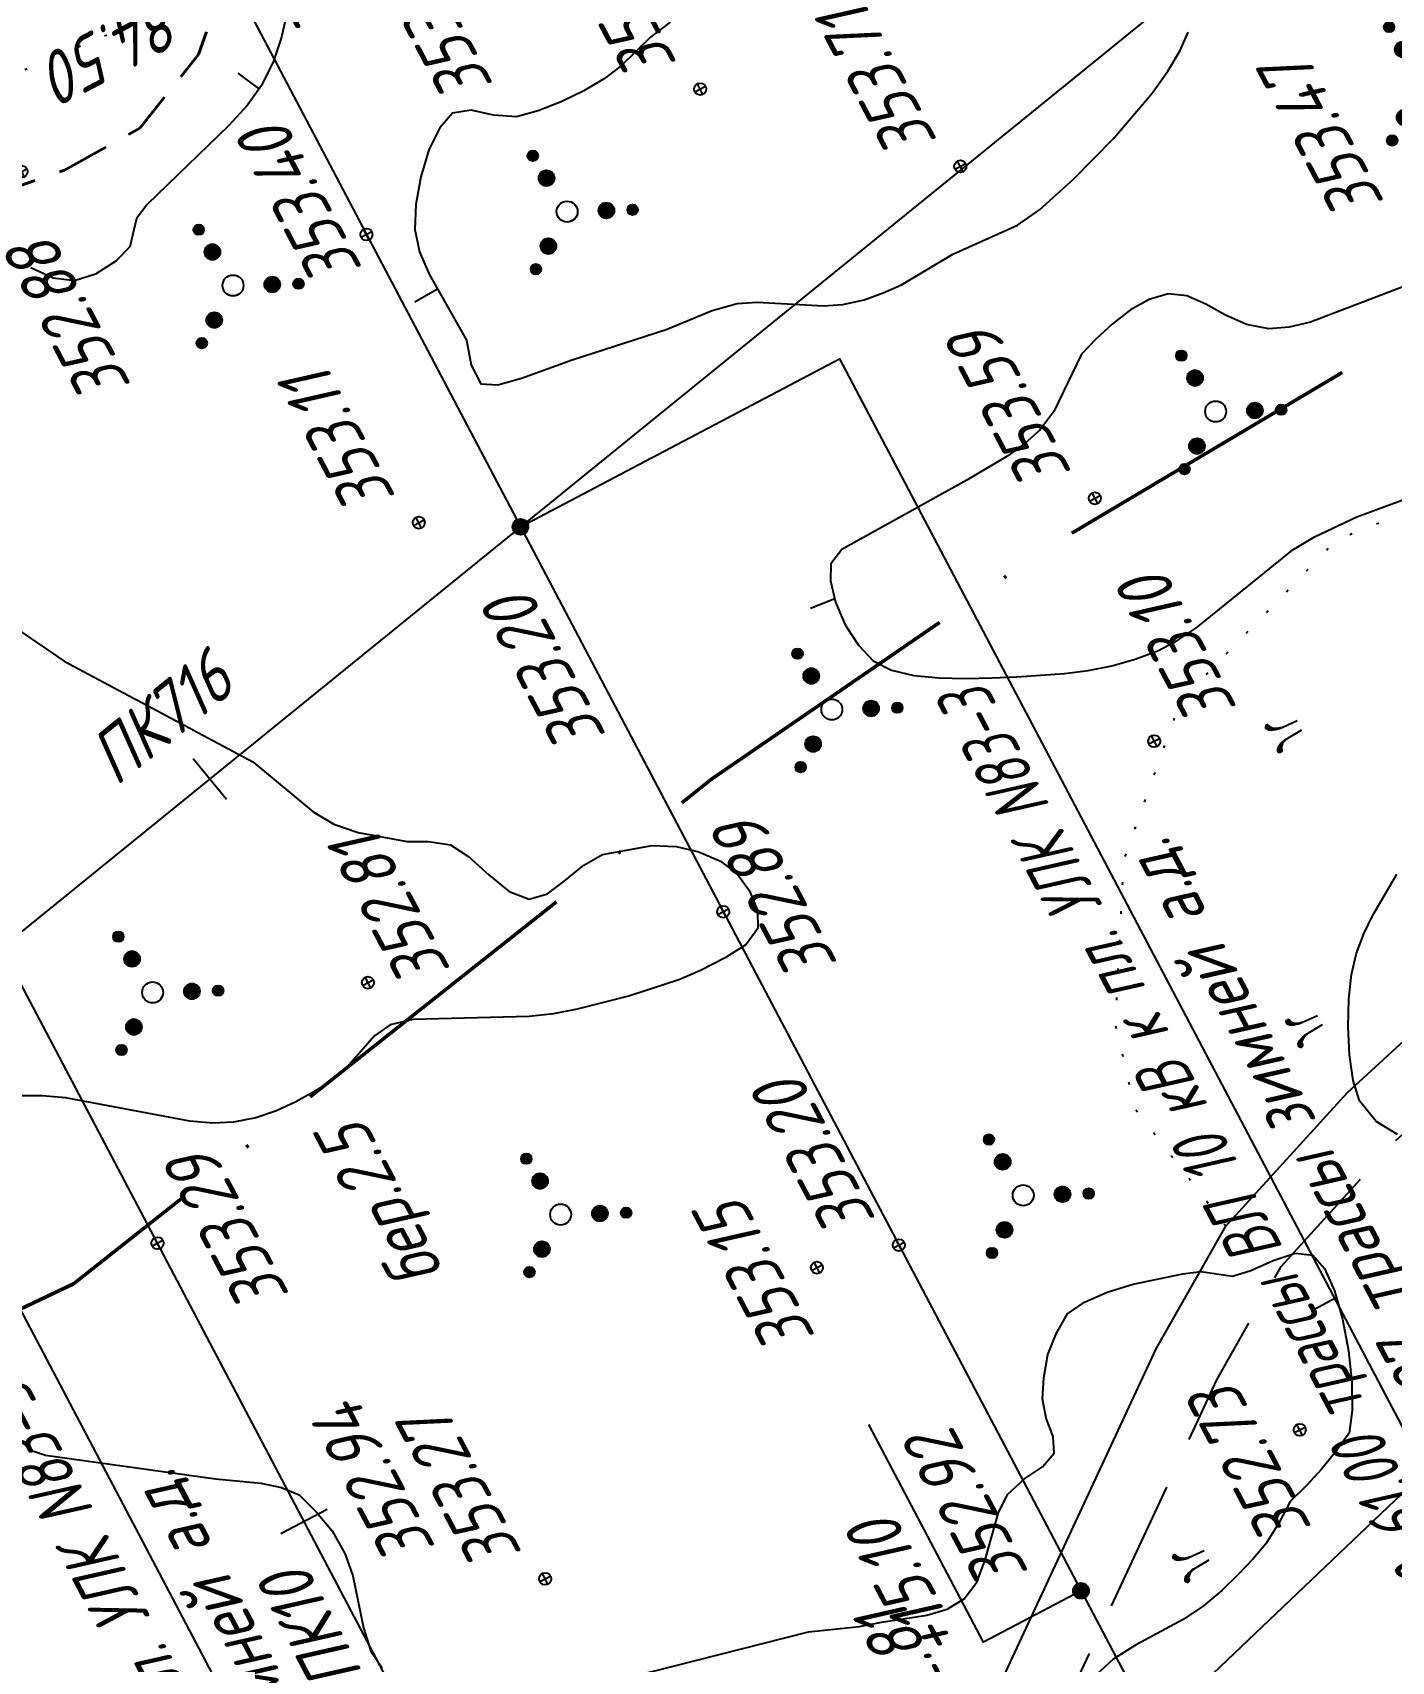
# Model space of a CAD drawing. Extents: x 1519167 to 1519613, y 2186570 to 2187012.
# Drawn here: x 1519407.7 to 1519459.5, y 2186751.3 to 2186813.5 of the extents above; entities that cross this region are included whole.
import ezdxf
from ezdxf.enums import TextEntityAlignment as Align

# ---------------------------------------------------------------- set-up
doc = ezdxf.new("R2010")
doc.units = 0
for name, pattern in [('ACAD_ISO10W100', [18, 12, -3, 0, -3]), ('IZ_HIDDEN', [3, 2, -1]), ('ИИDash_50_20', [7, 5, -2]), ('ИИDot', [1, 0, -1])]:
    doc.linetypes.add(name, pattern=pattern)
for name, color, linetype, lineweight in [('ИИ_ГИДРОЛОГИЯ_025', 150, 'Continuous', 25), ('ИИ_ГРАНИЦА_025', 7, 'Continuous', 25), ('ИИ_ДОРОГА_025', 7, 'Continuous', 25), ('ИИ_КОНТУР_025', 7, 'ИИDot', 25), ('ИИ_ОТМЕТКА_025', 7, 'Continuous', 25), ('ИИ_ПИКЕТАЖ_025', 7, 'Continuous', 25), ('ИИ_РАЗМЕР_025', 7, 'Continuous', 25), ('ИИ_РЕЛЬЕФ_025', 34, 'Continuous', 25), ('ИИ_ТЕКСТ_025', 7, 'Continuous', 25), ('ИИ_ТРАССА_АД_025', 1, 'Continuous', 25), ('ИИ_ТРАССА_ЛЭП_025', 7, 'Continuous', 25), ('ИИ_УГОДЬЯ_025', 7, 'Continuous', 25)]:
    doc.layers.add(name, color=color, linetype=linetype, lineweight=lineweight)
doc.styles.add('VNIPISIMPLEXCUR', font='simplex.shx', dxfattribs={"width": 0.8, "oblique": 15})
doc.linetypes.add('ИИ05485', pattern='A,19.47,-0.53,[37,3dservice.shx,S=1.5,R=0,X=0,Y=0],-0.53,19.47', length=40)
doc.dimstyles.new('ИИ-1000-м-dm$2', dxfattribs={"dimtxt": 2.5, "dimasz": 2.5, "dimexe": 1.25, "dimexo": 0, "dimgap": 1, "dimtad": 2, "dimtoh": 1, "dimzin": 1, "dimdsep": 46, "dimtxsty": 'VNIPISIMPLEXCUR', "dimcen": 2.5, "dimaunit": 1, "dimazin": 0, "dimtfac": 1, "dimtmove": 1, "dimatfit": 2, "dimfxl": 1, "dimarcsym": 0})

# ---------------------------------------------------------------- blocks, each defined once
blk = doc.blocks.new('ИИ053952')
at = {"linetype": 'Continuous', "lineweight": 25}
h = blk.add_hatch(color=0, dxfattribs=at)
edge = h.paths.add_edge_path()
edge.add_arc((-1.308630616908658, 2.130137532763825), 0.2, 0, 360)
h = blk.add_hatch(color=0, dxfattribs=at)
edge = h.paths.add_edge_path()
edge.add_arc((-0.7851783701452177, 1.278082519658284), 0.3, 0, 360)
h = blk.add_hatch(color=0, dxfattribs=at)
edge = h.paths.add_edge_path()
edge.add_arc((1.499441115229502, 0.04094315521868452), 0.3, 0, 360)
h = blk.add_hatch(color=0, dxfattribs=at)
edge = h.paths.add_edge_path()
edge.add_arc((2.49906852538254, 0.06823859203112193), 0.2, 0, 360)
h = blk.add_hatch(color=0, dxfattribs=at)
edge = h.paths.add_edge_path()
edge.add_arc((-0.7142627450842838, -1.319025674876968), 0.3, 0, 360)
h = blk.add_hatch(color=0, dxfattribs=at)
edge = h.paths.add_edge_path()
edge.add_arc((-1.190437908473882, -2.198376124794947), 0.2, 0, 360)
at = {"color": 0, "linetype": 'Continuous', "lineweight": 25}
for centre, radius in [((-1.308630616908658, 2.130137532763825), 0.2), ((-0.7851783701452177, 1.278082519658284), 0.3), ((0, 0), 0.4), ((1.499441115229502, 0.04094315521868452), 0.3), ((2.49906852538254, 0.06823859203112193), 0.2), ((-0.7142627450842838, -1.319025674876968), 0.3), ((-1.190437908473882, -2.198376124794947), 0.2)]:
    blk.add_circle(centre, radius, dxfattribs=at)
blk = doc.blocks.new('ИИ05403')
at = {"linetype": 'Continuous', "lineweight": 25}
for points in [[(-0.3719088392116541, 1.104243413491141), (-0.4306105260804169, 1.161016916086846), (-0.4798441994880011, 1.183726317125126), (-0.5215034655360838, 1.187511217298173), (-0.5574819132791243, 1.17426406136525), (-0.5839923646082087, 1.138307515048564), (-0.5858859707098906, 1.08721135738517), (-0.5707371389436682, 1.060717056173841), (-0.5328650850989455, 1.036115210376295), (-0.476057004331866, 1.020975609684107), (-0.4211425126192358, 1.002051108818872), (-0.3643344318521553, 0.954739851328526), (-0.322675165804073, 0.896073893319038), (-0.2829095058576687, 0.8090211893389565), (-0.2507182532707636, 0.7087213400804719), (-0.2324430663398145, 0.6261047306790769), (-0.2355694385517691, 0.6879043838014546), (-0.2545054654741268, 0.7863117883006762), (-0.2772286875526238, 0.8790418478675857), (-0.3018455327800301, 0.9698794520207132), (-0.3283559670618868, 1.041792555308606)], [(0.4211425126192356, 1.002051108818872), (0.4760570043318644, 1.020975609684106), (0.5328650850989461, 1.036115210376295), (0.5707371389436685, 1.060717056173841), (0.5858859707098905, 1.08721135738517), (0.5839923646082088, 1.138307515048563), (0.5574819132791244, 1.17426406136525), (0.5215034655360838, 1.187511217298173), (0.4798441994880007, 1.183726317125126), (0.4306105260804167, 1.161016916086846), (0.3719088392116541, 1.10424341349114), (0.3283559670618868, 1.041792555308606), (0.3018455327800298, 0.9698794520207127), (0.2772286875526236, 0.8790418478675848), (0.2545054654741267, 0.7863117883006753), (0.235569438551769, 0.6879043838014544), (0.2324430663398145, 0.6261047306790771), (0.2507182532707635, 0.7087213400804713), (0.2829095058576688, 0.809021189338957), (0.322675165804073, 0.8960738933190379), (0.3643344318521551, 0.9547398513285258)]]:
    blk.add_hatch(color=0, dxfattribs=at).paths.add_polyline_path(points)
at = {"color": 0, "linetype": 'Continuous', "lineweight": 25}
for points in [[(-0.2324430663398145, 0.6261047306790772), (-0.2507182532707635, 0.7087213400804713), (-0.2829095058576687, 0.8090211893389567), (-0.322675165804073, 0.896073893319038), (-0.3643344318521553, 0.9547398513285261), (-0.4211425126192356, 1.002051108818872), (-0.4760570043318655, 1.020975609684106), (-0.5328650850989458, 1.036115210376295), (-0.5707371389436684, 1.060717056173841), (-0.5858859707098905, 1.08721135738517), (-0.5839923646082088, 1.138307515048563), (-0.5574819132791244, 1.17426406136525), (-0.5215034655360835, 1.187511217298173), (-0.4798441994880012, 1.183726317125126), (-0.4306105260804163, 1.161016916086846), (-0.3719088392116543, 1.104243413491141), (-0.3283559670618867, 1.041792555308606), (-0.30184553278003, 0.9698794520207132), (-0.2772286875526238, 0.8790418478675852), (-0.2545054654741268, 0.786311788300676), (-0.235569438551769, 0.6879043838014545), (-0.2324430663398145, 0.6261047306790772), (-0.2000000000000002, 0)], [(0.2324430663398145, 0.6261047306790772), (0.2507182532707635, 0.7087213400804713), (0.2829095058576687, 0.8090211893389567), (0.322675165804073, 0.896073893319038), (0.3643344318521553, 0.9547398513285261), (0.4211425126192356, 1.002051108818872), (0.4760570043318655, 1.020975609684106), (0.5328650850989458, 1.036115210376295), (0.5707371389436684, 1.060717056173841), (0.5858859707098905, 1.08721135738517), (0.5839923646082088, 1.138307515048563), (0.5574819132791244, 1.17426406136525), (0.5215034655360835, 1.187511217298173), (0.4798441994880012, 1.183726317125126), (0.4306105260804163, 1.161016916086846), (0.3719088392116543, 1.104243413491141), (0.3283559670618867, 1.041792555308606), (0.30184553278003, 0.9698794520207132), (0.2772286875526238, 0.8790418478675852), (0.2545054654741268, 0.786311788300676), (0.235569438551769, 0.6879043838014545), (0.2324430663398145, 0.6261047306790772), (0.2000000000000002, 0)]]:
    blk.add_lwpolyline(points, dxfattribs=at)
blk = doc.blocks.new('ИИ053296')
at = {"color": 0, "linetype": 'Continuous', "lineweight": 25}
blk.add_lwpolyline([(0, 0), (1, 0)], dxfattribs=at)
blk = doc.blocks.new('PICKET')
at = {"color": 0, "linetype": 'Continuous', "lineweight": 25}
for p, q in [((-0.2299999999999898, 0), (0.2299999999999898, 0)), ((0, 0.2299999999999898), (0, -0.2299999999999898))]:
    blk.add_line(p, q, dxfattribs=at)
blk.add_circle((0, 0), 0.23, dxfattribs=at)
at = {"color": 0, "linetype": 'Continuous', "style": 'VNIPISIMPLEXCUR', "oblique": 15, "width": 0.8}
blk.add_attdef('OTMETKA', (1.25, 0.3000000000000114), '', height=2, dxfattribs=at)
at = {"color": 8, "linetype": 'Continuous', "style": 'VNIPISIMPLEXCUR', "oblique": 15, "width": 0.8, "flags": 1}
blk.add_attdef('NOMER', (1.25, -2.699999999999989), '', height=2, dxfattribs=at)
blk = doc.blocks.new('ИИ15001')
at = {"color": 0, "linetype": 'Continuous', "lineweight": 25}
blk.add_lwpolyline([(0, 1), (0, -1)], dxfattribs=at)
at = {"color": 0, "linetype": 'Continuous', "lineweight": 25, "style": 'VNIPISIMPLEXCUR', "oblique": 15, "width": 0.8}
blk.add_attdef('STATIONING', text='', height=2, dxfattribs=at).set_placement((0, 2), align=Align.CENTER)
at = {"color": 7, "linetype": 'Continuous', "lineweight": 25, "style": 'VNIPISIMPLEXCUR', "oblique": 15, "width": 0.8}
blk.add_attdef('HEIGHT', text='', height=2, dxfattribs=at).set_placement((0, -2), align=Align.TOP_CENTER)
blk = doc.blocks.new('*D42')
at = {"layer": 'Defpoints', "color": 0, "transparency": 16777216}
for p in [(1519482.409112327, 2186840.189303848), (1519363.307495137, 2186746.815645184), (1519375.849179498, 2186713.319293056), (1519273.871336892, 2186671.020976549), (1519434.057590367, 2186602.83928543)]:
    blk.add_point(p, dxfattribs=at)
at = {"layer": 'ИИ_РАЗМЕР_025', "color": 0, "lineweight": -2, "transparency": 16777216}
for p, q in [((1519367.834215197, 2186756.781464417), (1519364.261829036, 2186763.562892868)), ((1519362.070670258, 2186747.220972842), (1519367.834215197, 2186756.781464417)), ((1519360.927050252, 2186741.641608137), (1519357.689613366, 2186747.78628803))]:
    blk.add_line(p, q, dxfattribs=at)
blk.add_arc((1519360.927050252, 2186741.641608137), 5.695364538610469, 59.27436186247808, 97.55833745788873, dxfattribs=at)
at = {"layer": 'ИИ_РАЗМЕР_025', "color": 0, "transparency": 16777216}
for points in [[(1519360.279089764, 2186746.969882825), (1519360.076724419, 2186747.605093587), (1519358.272274806, 2186746.680392173)], [(1519364.054944078, 2186746.789665338), (1519363.618994578, 2186746.285291986), (1519365.350089384, 2186745.229630163)]]:
    blk.add_solid(points, dxfattribs=at)
at = {"layer": 'ИИ_РАЗМЕР_025', "color": 0, "transparency": 16777216, "insert": (1519364.435862447, 2186759.605476825), "char_height": 2, "attachment_point": 5, "rotation": 117.77979618591188, "style": 'VNIPISIMPLEXCUR'}
blk.add_mtext("78°44'", dxfattribs=at)
blk = doc.blocks.new('*D43')
at = {"layer": 'Defpoints', "color": 0, "transparency": 16777216}
for p in [(1519297.920252201, 2186946.833631685), (1519482.409112328, 2186840.189303848), (1519396.44822666, 2186775.815196537), (1519273.871336892, 2186671.02097655), (1519469.341392375, 2186621.426426311)]:
    blk.add_point(p, dxfattribs=at)
at = {"layer": 'ИИ_РАЗМЕР_025', "color": 0, "lineweight": -2, "transparency": 16777216}
for p, q in [((1519395.36096939, 2186782.255402636), (1519391.788583229, 2186789.036831087)), ((1519394.40464737, 2186776.484968804), (1519395.36096939, 2186782.255402636))]:
    blk.add_line(p, q, dxfattribs=at)
blk.add_arc((1519392.514684558, 2186767.265873322), 9.410827855799289, 51.24897328119503, 105.5801988631217, dxfattribs=at)
at = {"layer": 'ИИ_РАЗМЕР_025', "color": 0, "transparency": 16777216}
for points in [[(1519390.110199887, 2186776.021150645), (1519389.86391831, 2186776.640658377), (1519388.128535904, 2186775.592059779)], [(1519398.640361914, 2186774.841441516), (1519398.170186333, 2186774.368811252), (1519399.823164918, 2186773.19459964)]]:
    blk.add_solid(points, dxfattribs=at)
at = {"layer": 'ИИ_РАЗМЕР_025', "color": 0, "transparency": 16777216, "insert": (1519391.96261664, 2186785.079415044), "char_height": 2, "attachment_point": 5, "rotation": 117.77979618591188, "style": 'VNIPISIMPLEXCUR'}
blk.add_mtext("78°44'", dxfattribs=at)
blk = doc.blocks.new('ИИ150022')
at = {"linetype": 'Continuous', "lineweight": 25}
h = blk.add_hatch(color=0, dxfattribs=at)
edge = h.paths.add_edge_path()
edge.add_arc((0, 0), 0.3, 0, 360)
at = {"color": 0, "linetype": 'Continuous', "lineweight": 25}
blk.add_circle((0, 0), 0.3, dxfattribs=at)
at = {"color": 0, "linetype": 'Continuous', "style": 'VNIPISIMPLEXCUR', "oblique": 15, "width": 0.8}
for tag, p in [('STATIONING1', (1, 4.700000000000003)), ('STATIONING2', (1, 1.299999999999997))]:
    blk.add_attdef(tag, p, '', height=2, dxfattribs=at)
at = {"color": 7, "linetype": 'Continuous', "style": 'VNIPISIMPLEXCUR', "oblique": 15, "width": 0.8}
blk.add_attdef('HEIGHT', text='', height=2, dxfattribs=at).set_placement((0, -1.299999999999997), align=Align.TOP_CENTER)
blk = doc.blocks.new('ИИ15002')
at = {"linetype": 'Continuous', "lineweight": 25}
h = blk.add_hatch(color=0, dxfattribs=at)
edge = h.paths.add_edge_path()
edge.add_arc((0, 0), 0.3, 0, 360)
at = {"color": 0, "linetype": 'Continuous', "lineweight": 25}
blk.add_circle((0, 0), 0.3, dxfattribs=at)
at = {"color": 0, "linetype": 'Continuous', "style": 'VNIPISIMPLEXCUR', "oblique": 15, "width": 0.8}
blk.add_attdef('STATIONING', (1, 1.3), '', height=2, rotation=90, dxfattribs=at)
at = {"color": 7, "linetype": 'Continuous', "style": 'VNIPISIMPLEXCUR', "oblique": 15, "width": 0.8}
blk.add_attdef('HEIGHT', text='', height=2, dxfattribs=at).set_placement((0, -1.3), align=Align.TOP_CENTER)

msp = doc.modelspace()

# ---------------------------------------------------------------- linework, layer by layer
at = {"layer": 'ИИ_РЕЛЬЕФ_025', "elevation": 352.9999999999999}
msp.add_lwpolyline([(1519417.353768112, 2186814.253376048), (1519417.150003405, 2186813.343415856), (1519416.842877643, 2186812.423201117), (1519416.390999999, 2186811.49793), (1519415.856044794, 2186810.750934066), (1519415.132591979, 2186809.954066139), (1519412.024708031, 2186806.955994786), (1519411.611944726, 2186806.42585711), (1519411.359491798, 2186805.334811501), (1519410.823074191, 2186804.795295347), (1519410.057637832, 2186804.295235862), (1519409.255329049, 2186804.036542435), (1519408.440992182, 2186804.147924913), (1519407.585264455, 2186804.530251036)], dxfattribs=at)

# ---------------------------------------------------------------- block references
at = {"layer": 'ИИ_ОТМЕТКА_025'}
ref = msp.add_blockref('PICKET', (1519419.310975159, 2186815.98973811, 353.11), dxfattribs=dict(at, rotation=117.7797222222222))
ref.add_attrib('OTMETKA', '353.11', (1519425.270160877, 2186811.509757418, 353.11), dxfattribs={"layer": '0', "color": 0, "linetype": 'Continuous', "height": 2, "rotation": 117.7797222245429, "style": 'VNIPISIMPLEXCUR', "oblique": 15.00000000000003, "width": 0.8000000000000005})
ref = msp.add_blockref('PICKET', (1519453.099999998, 2186814.95, 353.47), dxfattribs=dict(at, rotation=117.7797222222222))
ref.add_attrib('OTMETKA', '353.47', (1519459.278886251, 2186807.025463681, 353.47), dxfattribs={"layer": '0', "color": 0, "linetype": 'Continuous', "height": 2.000000000000001, "rotation": 117.7797222245429, "style": 'VNIPISIMPLEXCUR', "oblique": 14.99999999999939, "width": 0.7999999999999993})
ref = msp.add_blockref('PICKET', (1519420.393478136, 2186805.810155576, 353.3999999999999), dxfattribs=dict(at, rotation=117.7792673703056))
ref.add_attrib('OTMETKA', '353.40', (1519420.273180321, 2186804.495185202, 353.3999999999999), dxfattribs={"layer": '0', "color": 0, "linetype": 'Continuous', "height": 2, "rotation": 117.7792673878935, "style": 'VNIPISIMPLEXCUR', "oblique": 15.00000000000003, "width": 0.8000000000000002})
ref = msp.add_blockref('PICKET', (1519407.229999998, 2186808.2099, 352.8799999999999), dxfattribs=dict(at, rotation=117.7797222222222))
ref.add_attrib('OTMETKA', '352.88', (1519411.447424108, 2186800.033491466, 352.8799999999999), dxfattribs={"layer": '0', "color": 0, "linetype": 'Continuous', "height": 2, "rotation": 117.7797222245429, "style": 'VNIPISIMPLEXCUR', "oblique": 15.00000000000003, "width": 0.8000000000000005})
ref = msp.add_blockref('PICKET', (1519434.011397798, 2186779.9588028, 352.8899999999999), dxfattribs=dict(at, rotation=117.7791666666666))
ref.add_attrib('OTMETKA', '352.89', (1519438.411706349, 2186777.972561045, 352.8899999999999), dxfattribs={"layer": '0', "color": 0, "linetype": 'Continuous', "height": 2, "rotation": 117.7791666601853, "style": 'VNIPISIMPLEXCUR', "oblique": 15.00000000000003, "width": 0.8000000000000002})
at = {"layer": 'ИИ_ПИКЕТАЖ_025', "color": 7, "rotation": 117.7792673710349}
msp.add_blockref('ИИ15002', (1519415.36578655, 2186815.354390818, 352.8899999999999), dxfattribs=at).add_auto_attribs({'STATIONING': '+84.50', 'HEIGHT': '352.89'})
at = {"layer": 'ИИ_РЕЛЬЕФ_025'}
for p, rotation in [((1519416.298128454, 2186811.368246871, 352.9999999999999), 142.7975528559118), ((1519423.110181401, 2186803.718778084, 353.4999999999999), 209.4033045159118), ((1519438.270055281, 2186791.898999483, 353.4999999999999), 201.7435416359118), ((1519457.409368712, 2186765.225194485, 352.9999999999999), 208.3200504887801)]:
    msp.add_blockref('ИИ053296', p, dxfattribs=dict(at, rotation=rotation))
at = {"layer": 'ИИ_УГОДЬЯ_025'}
for p in [(1519460.732234322, 2186811.595685876), (1519428.051842891, 2186806.682411184), (1519452.804100424, 2186799.052224787), (1519438.155472853, 2186787.677319977), (1519412.232948056, 2186776.877607589), (1519445.459601428, 2186769.133037325)]:
    msp.add_blockref('ИИ053952', p, dxfattribs=at)
at = {"layer": 'ИИ_УГОДЬЯ_025', "rotation": 117.7797222222222}
for p in [(1519456.002945126, 2186787.081230779), (1519456.785702902, 2186775.824822828), (1519452.463306903, 2186755.401170766)]:
    msp.add_blockref('ИИ05403', p, dxfattribs=at)

# ---------------------------------------------------------------- wipeouts: each hides what was drawn before it
at = {"lineweight": 0}
for points, layer in [([(1519432.1964324703, 2186811.647634285), (1519428.2416814177, 2186819.1549260663), (1519426.224460582, 2186818.0922783823), (1519430.1792116347, 2186810.584986601)], 'ИИ_ОТМЕТКА_025'), ([(1519442.353524137, 2186809.407807497), (1519438.6473456416, 2186816.4432347547), (1519436.630124806, 2186815.380587071), (1519440.3363033012, 2186808.345159813)], 'ИИ_ОТМЕТКА_025'), ([(1519447.4883341494, 2186796.736564637), (1519443.5692642478, 2186804.1761229984), (1519441.552043412, 2186803.1134753143), (1519445.4711133137, 2186795.673916953)], 'ИИ_ОТМЕТКА_025'), ([(1519421.6835241395, 2186795.807707497), (1519418.1193871056, 2186802.573497885), (1519416.10216627, 2186801.5108502004), (1519419.6663033038, 2186794.7450598124)], 'ИИ_ОТМЕТКА_025'), ([(1519449.7548515957, 2186787.467044637), (1519445.9542065074, 2186794.681797539), (1519443.936985672, 2186793.619149855), (1519447.73763076, 2186786.404396953)], 'ИИ_ОТМЕТКА_025'), ([(1519432.9478310694, 2186780.76850268), (1519429.0287611678, 2186788.2080610413), (1519427.011540332, 2186787.1454133573), (1519430.9306102337, 2186779.705854996)], 'ИИ_ОТМЕТКА_025'), ([(1519423.7796424718, 2186777.765139034), (1519420.0734639764, 2186784.8005662924), (1519418.056243141, 2186783.737918609), (1519421.7624216361, 2186776.7024913505)], 'ИИ_ОТМЕТКА_025'), ([(1519464.8735241394, 2186776.6477074972), (1519460.9308375898, 2186784.1320972685), (1519458.913616754, 2186783.069449585), (1519462.8563033037, 2186775.585059813)], 'ИИ_ОТМЕТКА_025'), ([(1519436.8819532273, 2186767.370206137), (1519433.0692436357, 2186774.607861048), (1519431.0520228, 2186773.5452133645), (1519434.8647323914, 2186766.307558453)], 'ИИ_ОТМЕТКА_025'), ([(1519455.3073902847, 2186761.1802726286), (1519451.3171288667, 2186768.7549736276), (1519449.299908031, 2186767.6923259436), (1519453.2901694493, 2186760.117624945)], 'ИИ_ОТМЕТКА_025'), ([(1519443.412974448, 2186748.068640567), (1519439.7067959527, 2186755.104067825), (1519437.689575117, 2186754.0414201412), (1519441.3957536123, 2186747.005992883)], 'ИИ_ОТМЕТКА_025'), ([(1519410.56211413, 2186784.301206343), (1519416.224888204, 2186788.8949200604), (1519414.788510533, 2186790.6655750764), (1519409.125736459, 2186786.0718613598)], 'ИИ_ПИКЕТАЖ_025'), ([(1519423.39405818, 2186766.502858344), (1519419.3682863966, 2186774.14496856), (1519417.351065561, 2186773.082320876), (1519421.3768373444, 2186765.44021066)], 'ИИ_ТЕКСТ_025')]:
    msp.add_wipeout(points, dxfattribs=at).dxf.layer = layer

# ---------------------------------------------------------------- next in the draw order: linework, layer by layer
at = {"layer": 'ИИ_КОНТУР_025', "flags": 128}
for points in [[(1519443.234784842, 2186838.862635086), (1519439.170754377, 2186838.874240438), (1519438.13920693, 2186838.239989741), (1519436.710921796, 2186836.099405027), (1519435.282623272, 2186831.659664165), (1519432.822777302, 2186827.061358876), (1519420.180291951, 2186818.689050648), (1519415.577998194, 2186815.438528966), (1519410.57896675, 2186813.45650167), (1519405.500569021, 2186811.315916956), (1519402.882030654, 2186809.413164866), (1519399.311284343, 2186804.973431011), (1519385.951101212, 2186794.388326991), (1519383.967345823, 2186791.058523096), (1519381.507499852, 2186786.935911086), (1519377.22261767, 2186783.923229036), (1519370.31918373, 2186780.910546986), (1519363.336396896, 2186776.946492394), (1519359.289546613, 2186774.330221409), (1519355.322062616, 2186773.537406286), (1519352.227420276, 2186773.616688499), (1519349.688221412, 2186775.836562435), (1519340.046587829, 2186796.05696222)], [(1519453.188146217, 2186767.954518084), (1519449.737075576, 2186772.419171772), (1519448.97908538, 2186775.664892931), (1519449.303928756, 2186781.939954305), (1519451.469622683, 2186787.998634736), (1519457.425280979, 2186794.16549863), (1519463.705782652, 2186796.653886487), (1519467.712313737, 2186796.978457902), (1519471.393988055, 2186796.87026743), (1519473.234825214, 2186795.031029412), (1519474.642515554, 2186791.677117781), (1519473.734958192, 2186785.182153892)]]:
    msp.add_lwpolyline(points, dxfattribs=at)
at = {"layer": 'ИИ_ПИКЕТАЖ_025', "color": 7, "elevation": 352.92}
msp.add_lwpolyline([(1519447.666152562, 2186754.037524724), (1519443.949076216, 2186752.079407464), (1519439.570959965, 2186760.390346082)], dxfattribs=at)
at = {"layer": 'ИИ_РЕЛЬЕФ_025'}
for points, elevation in [([(1519431.987142856, 2186813.917042857), (1519431.234416354, 2186813.346547479), (1519430.109720408, 2186812.241478012), (1519429.483999998, 2186811.759956595), (1519428.684609849, 2186811.295987034), (1519427.819975679, 2186810.870058503), (1519426.945103668, 2186810.52574126), (1519426.114999998, 2186810.306605555), (1519425.236629476, 2186810.366618151), (1519424.389696571, 2186810.558240275), (1519423.673842494, 2186810.434196859), (1519423.19229881, 2186809.885186957), (1519422.780355403, 2186809.034683709), (1519422.466286696, 2186808.015418058), (1519422.278367114, 2186806.960120949), (1519422.244871079, 2186806.001523326), (1519422.42021126, 2186805.142385743), (1519422.785588844, 2186804.294759394), (1519424.207499999, 2186801.771613889), (1519424.385142568, 2186800.819950745), (1519424.759999999, 2186800.107365217), (1519425.409133329, 2186800.066743196), (1519426.306187297, 2186800.32666787), (1519428.249047617, 2186801.026845238), (1519431.833147676, 2186802.17857402), (1519433.588811974, 2186802.909253504), (1519434.539064436, 2186803.170291022), (1519435.309824686, 2186803.227919622), (1519437.841019403, 2186803.085518008), (1519438.581722258, 2186803.131383342), (1519439.388794581, 2186803.318163098), (1519440.111753366, 2186803.581140346), (1519440.80898387, 2186803.891674194), (1519442.779999999, 2186805.061608334), (1519445.237800148, 2186806.159954979), (1519446.08689655, 2186806.751651723), (1519447.383262327, 2186807.924421912), (1519448.916213218, 2186809.488314944), (1519450.376791564, 2186811.20390771), (1519450.983391766, 2186812.04377177), (1519451.45603971, 2186812.831777099), (1519451.75611569, 2186813.537995805)], 353.4999999999999), ([(1519461.815707683, 2186804.526268182), (1519456.430639927, 2186802.45926077), (1519455.605212589, 2186802.275045571), (1519454.833333332, 2186802.2099), (1519453.979634356, 2186802.36753977), (1519453.183618143, 2186802.731153177), (1519452.42970632, 2186803.149534934), (1519451.702320513, 2186803.471479755), (1519450.985882351, 2186803.545782353), (1519450.267117677, 2186803.330621742), (1519449.55216493, 2186802.927069233), (1519448.866938521, 2186802.399984424), (1519448.237352859, 2186801.814226915), (1519447.689322355, 2186801.234656301), (1519446.62961693, 2186799.049603911), (1519446.089256253, 2186798.337935712), (1519445.538628937, 2186797.84324485), (1519444.873511987, 2186797.362406354), (1519443.305491922, 2186796.429499667), (1519438.538952713, 2186793.779900073), (1519438.121883811, 2186793.237045609), (1519438.104746923, 2186792.589412898), (1519438.300232081, 2186791.772965532), (1519438.665907928, 2186790.91030746), (1519439.170469339, 2186790.135525886), (1519439.738106249, 2186789.536775), (1519440.42847745, 2186789.184918442), (1519441.281216226, 2186788.977079832), (1519442.241531628, 2186788.880269757), (1519443.254632706, 2186788.861498803), (1519444.26572851, 2186788.887777558), (1519445.220028092, 2186788.926116608), (1519447.03295635, 2186789.048230395), (1519447.937516819, 2186789.170145897), (1519448.83790033, 2186789.349715883), (1519449.731925996, 2186789.599751913), (1519450.617412928, 2186789.933065542), (1519451.365920746, 2186790.321438039), (1519452.090038543, 2186790.80935579), (1519455.756280676, 2186793.767619075), (1519456.580960427, 2186794.26810578), (1519458.189671751, 2186795.029239484), (1519460.812046578, 2186796.004587394)], 353.4999999999999), ([(1519406.885358801, 2186790.870583286), (1519408.862258794, 2186789.524128554), (1519416.056758903, 2186785.684119463), (1519418.366107365, 2186783.772545769), (1519419.15237882, 2186783.298334027), (1519420.075305759, 2186782.983003133), (1519421.949959129, 2186782.637005692), (1519422.755861552, 2186782.637469701), (1519423.602341453, 2186782.50722378), (1519424.303857813, 2186782.053990677), (1519425.060124031, 2186781.364520053), (1519425.836757533, 2186780.729191271), (1519426.599375743, 2186780.438383693), (1519427.299047281, 2186780.646961647), (1519427.992282222, 2186781.1574533), (1519428.691472698, 2186781.734989979), (1519429.409010842, 2186782.144703016), (1519431.302270802, 2186782.483799237), (1519432.216473277, 2186782.446988062), (1519433.080030318, 2186782.239195739), (1519433.90735116, 2186781.886136258), (1519434.560034831, 2186781.396180442), (1519435.013765633, 2186780.758626022), (1519435.316540831, 2186780.002739009), (1519435.328967826, 2186779.313973582), (1519434.886750723, 2186778.712988175), (1519434.090376352, 2186778.193875493), (1519433.141480661, 2186777.716337605), (1519432.360300205, 2186777.377233263), (1519430.444183347, 2186776.741689731), (1519428.435564517, 2186776.238886476), (1519427.538756596, 2186776.06570748), (1519426.603981946, 2186775.953553726), (1519422.157763124, 2186775.850248945), (1519421.296227004, 2186775.64041386), (1519420.703780316, 2186775.220801632), (1519419.642457572, 2186774.014890405), (1519419.023658535, 2186773.48087561), (1519418.382887138, 2186773.077656216), (1519417.698136715, 2186772.695703776), (1519416.963104762, 2186772.359647888), (1519416.171488778, 2186772.094118149), (1519415.316986258, 2186771.92374416), (1519414.525843674, 2186771.890886509), (1519413.65846035, 2186771.964488432), (1519408.909189157, 2186772.860728167), (1519408.023115311, 2186772.93188944), (1519407.04066663, 2186772.925886224)], 352.9999999999999), ([(1519459.742035912, 2186771.449357387), (1519458.93509878, 2186771.948870973), (1519458.300409634, 2186772.745827517), (1519458.05867531, 2186773.511648255), (1519457.915806706, 2186774.489852952), (1519457.863208996, 2186775.567180737), (1519457.892287352, 2186776.630370731), (1519457.994446946, 2186777.566162063), (1519458.182448836, 2186778.375667358), (1519458.458113295, 2186779.120280568), (1519458.805377719, 2186779.832095664), (1519459.717043594, 2186781.386101981)], 352.9999999999999)]:
    msp.add_lwpolyline(points, dxfattribs=dict(at, elevation=elevation))

# ---------------------------------------------------------------- next in the draw order: block references
at = {"layer": 'ИИ_ОТМЕТКА_025'}
for p, rotation, values in [((1519433.129999998, 2186811.3599, 353.7499999999999), 117.7797222222222, {'OTMETKA': '353.75'}), ((1519443.059999998, 2186808.41, 353.7099999999999), 117.7797222222222, {'OTMETKA': '353.71'}), ((1519448.194810009, 2186795.73875714, 353.5899999999999), 117.7797222222222, {'OTMETKA': '353.59'}), ((1519422.389999999, 2186794.8099, 353.11), 117.7797222222222, {'OTMETKA': '353.11'}), ((1519440.714446685, 2186767.234180713, 353.1999999999999), 117.7792673703056, {'OTMETKA': '353.20'}), ((1519444.561834845, 2186747.285336396, 352.8099999999999), 117.7797222222222, {'OTMETKA': '352.81'})]:
    msp.add_blockref('PICKET', p, dxfattribs=dict(at, rotation=rotation)).add_auto_attribs(values)
ref = msp.add_blockref('PICKET', (1519450.461327458, 2186786.46923714, 353.1), dxfattribs=dict(at, rotation=117.7797222222222))
ref.add_attrib('OTMETKA', '353.10', (1519453.654895596, 2186787.723334374, 353.1), dxfattribs={"layer": '0', "color": 0, "linetype": 'Continuous', "height": 2, "rotation": 117.7797222245429, "style": 'VNIPISIMPLEXCUR', "oblique": 15.00000000000003, "width": 0.8000000000000005})
ref = msp.add_blockref('PICKET', (1519420.451384768, 2186777.25135497, 352.8099999999999), dxfattribs=dict(at, rotation=117.7797222222222))
ref.add_attrib('OTMETKA', '352.81', (1519423.638102605, 2186777.733441947, 352.8099999999999), dxfattribs={"layer": '0', "color": 0, "linetype": 'Continuous', "height": 2, "rotation": 117.7797222245429, "style": 'VNIPISIMPLEXCUR', "oblique": 15.00000000000003, "width": 0.8000000000000005})
ref = msp.add_blockref('PICKET', (1519437.588429089, 2186766.37239864, 353.1499999999999), dxfattribs=dict(at, rotation=117.7797222222222))
ref.add_attrib('OTMETKA', '353.15', (1519437.557150673, 2186763.737749687, 353.1499999999999), dxfattribs={"layer": '0', "color": 0, "linetype": 'Continuous', "height": 2, "rotation": 117.7797222245429, "style": 'VNIPISIMPLEXCUR', "oblique": 15.00000000000003, "width": 0.8000000000000005})
ref = msp.add_blockref('PICKET', (1519456.013866148, 2186760.18246513, 352.73), dxfattribs=dict(at, rotation=117.7797222222222))
ref.add_attrib('OTMETKA', '352.73', (1519456.50827132, 2186756.42810865, 352.73), dxfattribs={"layer": '0', "color": 0, "linetype": 'Continuous', "height": 2, "rotation": 117.7797222245429, "style": 'VNIPISIMPLEXCUR', "oblique": 15.00000000000003, "width": 0.8000000000000005})
at = {"layer": 'ИИ_ПИКЕТАЖ_025', "color": 1}
ref = msp.add_blockref('ИИ15001', (1519414.416504828, 2186785.03289079), dxfattribs=dict(at, rotation=39.04939999999997))
ref.add_attrib('STATIONING', 'ПК716', dxfattribs={"layer": '0', "color": 0, "linetype": 'Continuous', "height": 2, "rotation": 39.04939999690066, "style": 'VNIPISIMPLEXCUR', "oblique": 15.00000000000011, "width": 0.7999999999999986}).set_placement((1519413.156524415, 2186786.586096945), align=Align.CENTER)
at = {"layer": 'ИИ_ПИКЕТАЖ_025', "color": 7}
ref = msp.add_blockref('ИИ15002', (1519447.666152562, 2186754.037524724, 352.92), dxfattribs=dict(at, rotation=117.7792673722094))
ref.add_attrib('STATIONING', '+15.10', (1519443.151725372, 2186752.027315122, 352.92), dxfattribs={"layer": '0', "color": 0, "linetype": 'Continuous', "height": 2, "rotation": 117.7797222245429, "style": 'VNIPISIMPLEXCUR', "oblique": 14.99999999999995, "width": 0.8000000000000002})
ref.add_attrib('HEIGHT', '352.92', dxfattribs={"layer": '0', "color": 7, "linetype": 'Continuous', "height": 2, "rotation": 117.7792673878935, "style": 'VNIPISIMPLEXCUR', "oblique": 15.00000000000003, "width": 0.8000000000000002}).set_placement((1519442.44543342, 2186756.617994307, 352.92), align=Align.TOP_CENTER)
at = {"layer": 'ИИ_УГОДЬЯ_025'}
msp.add_blockref('ИИ053952', (1519415.300968974, 2186803.861628723), dxfattribs=at)

# ---------------------------------------------------------------- next in the draw order: wipeouts: each hides what was drawn before it
at = {"lineweight": 0}
msp.add_wipeout([(1519428.535334168, 2186725.5527521926), (1519404.5761241931, 2186771.0343045453), (1519402.558904729, 2186769.9716542573), (1519426.5181147044, 2186724.490101905)], dxfattribs=at).dxf.layer = 'ИИ_ПИКЕТАЖ_025'

# ---------------------------------------------------------------- next in the draw order: block references
at = {"layer": 'ИИ_ОТМЕТКА_025'}
ref = msp.add_blockref('PICKET', (1519412.418040267, 2186767.308121467, 353.29), dxfattribs=dict(at, rotation=117.7797961859119))
ref.add_attrib('OTMETKA', '353.29', (1519417.490360792, 2186765.324536161, 353.29), dxfattribs={"layer": '0', "color": 0, "linetype": 'Continuous', "height": 2, "rotation": 117.7797961828595, "style": 'VNIPISIMPLEXCUR', "oblique": 14.99999999999995, "width": 0.8000000000000002})
at = {"layer": 'ИИ_УГОДЬЯ_025'}
msp.add_blockref('ИИ053952', (1519427.804719903, 2186768.399401322), dxfattribs=at)

# ---------------------------------------------------------------- next in the draw order: texts
at = {"layer": 'ИИ_ТЕКСТ_025', "style": 'VNIPISIMPLEXCUR', "oblique": 15, "width": 0.8}
msp.add_text('бер.2.5', height=2, rotation=117.7797222245429, dxfattribs=at).set_placement((1519423.394559775, 2186766.201524387))

# ---------------------------------------------------------------- next in the draw order: wipeouts: each hides what was drawn before it
at = {"lineweight": 0}
msp.add_wipeout([(1519431.527069425, 2186727.1594029074), (1519412.0314782108, 2186764.1677079955), (1519410.014258747, 2186763.1050577075), (1519429.5098499611, 2186726.096752619)], dxfattribs=at).dxf.layer = 'ИИ_ПИКЕТАЖ_025'

# ---------------------------------------------------------------- next in the draw order: linework, layer by layer
at = {"layer": 'ИИ_РЕЛЬЕФ_025', "elevation": 352.9999999999999}
msp.add_lwpolyline([(1519429.598820348, 2186750.527660062), (1519437.265678563, 2186752.466868582), (1519439.211714823, 2186752.679958161), (1519440.048519139, 2186752.843560559), (1519441.778447717, 2186753.102833916), (1519442.558932085, 2186753.33436775), (1519443.208003243, 2186753.724408275), (1519443.684513789, 2186754.370550175), (1519444.009742149, 2186755.218199859), (1519444.522722802, 2186757.022211563), (1519444.868660342, 2186757.730668077), (1519445.50993418, 2186758.314684473), (1519446.202133753, 2186758.764425751), (1519446.639323677, 2186759.286546782), (1519446.605008618, 2186759.921038092), (1519446.340245599, 2186760.620937777), (1519446.194659727, 2186761.369564132), (1519446.251372771, 2186762.169825323), (1519446.397083238, 2186763.050933129), (1519446.73058595, 2186763.868911919), (1519447.153824812, 2186764.60326653), (1519447.793408123, 2186765.059757275), (1519448.663526716, 2186765.438912518), (1519449.653610068, 2186765.742816375), (1519451.55138895, 2186766.133206396), (1519452.237943431, 2186766.223860793), (1519453.445005253, 2186766.053238505), (1519454.152772248, 2186766.263653579), (1519454.9998129, 2186766.644391977), (1519455.837738516, 2186766.926876074), (1519456.518160405, 2186766.842528241), (1519456.954733618, 2186766.334745851), (1519457.335538482, 2186765.482431331), (1519457.646249834, 2186764.399861136), (1519457.87254251, 2186763.201311717), (1519458.000091345, 2186762.001059528), (1519458.014571174, 2186760.913381021), (1519457.901656833, 2186760.052552649), (1519457.396426767, 2186759.359486543), (1519456.852421248, 2186758.693089101), (1519456.269640277, 2186758.053360324), (1519455.648083854, 2186757.440300211), (1519455.227022738, 2186756.646148036), (1519454.715652172, 2186755.833873913), (1519454.235682569, 2186755.255832994), (1519453.66994518, 2186754.655265146), (1519453.034259355, 2186754.051293759), (1519452.344444443, 2186753.463042222), (1519451.56395719, 2186752.939622429), (1519449.740087925, 2186751.960630063), (1519448.888679886, 2186751.421880218), (1519448.205605563, 2186750.794843084)], dxfattribs=at)

# ---------------------------------------------------------------- next in the draw order: wipeouts: each hides what was drawn before it
at = {"lineweight": 0}
msp.add_wipeout([(1519426.354909488, 2186755.277628686), (1519422.3291377046, 2186762.919738902), (1519420.311916869, 2186761.857091218), (1519424.3376886526, 2186754.214981002)], dxfattribs=at).dxf.layer = 'ИИ_ОТМЕТКА_025'

# ---------------------------------------------------------------- next in the draw order: linework, layer by layer
at = {"layer": 'ИИ_ГИДРОЛОГИЯ_025', "linetype": 'IZ_HIDDEN', "lineweight": 40, "flags": 128}
msp.add_lwpolyline([(1519460.641127341, 2186855.070908981), (1519456.089780959, 2186855.180222339), (1519452.838297698, 2186855.28272723), (1519449.919391875, 2186852.621288252), (1519445.565330576, 2186849.89538713), (1519439.099650801, 2186846.748670174), (1519433.919102065, 2186844.712030361), (1519429.11339648, 2186840.710863404), (1519424.215338119, 2186836.228819166), (1519420.481030963, 2186833.310725941), (1519418.373059698, 2186832.718940702), (1519418.580464386, 2186831.012846796), (1519422.028411933, 2186829.717156864), (1519423.581446968, 2186829.065708502), (1519423.037451139, 2186827.309566035), (1519421.350762877, 2186824.605683611), (1519420.045244458, 2186821.670370711), (1519418.817492437, 2186819.899814012), (1519417.770799994, 2186819.261981931), (1519416.361170066, 2186818.000731353), (1519415.108711167, 2186815.7849347), (1519413.9777787, 2186812.682255789), (1519411.746275046, 2186809.864260987), (1519408.873135213, 2186808.264275368), (1519406.971749073, 2186807.608426312), (1519403.691093053, 2186809.078689043), (1519399.480593555, 2186810.407904998), (1519397.230036746, 2186810.086788611), (1519394.633957374, 2186809.929433789), (1519390.955537047, 2186809.201915148), (1519386.986292803, 2186806.073614143), (1519384.276798519, 2186804.819171381), (1519381.261891812, 2186801.847826223), (1519380.465543633, 2186799.094293564), (1519379.480733768, 2186796.399426345), (1519383.328573319, 2186791.749233422), (1519385.452807353, 2186788.401755508), (1519385.617293542, 2186786.548407513), (1519386.707424966, 2186783.195632903), (1519388.466016818, 2186780.285577692), (1519389.570163671, 2186777.707790019), (1519390.415097225, 2186775.247335713), (1519392.420423366, 2186770.382982554), (1519391.232688125, 2186769.359152553), (1519389.206215909, 2186769.680063499), (1519389.206215909, 2186769.680063499), (1519386.980423774, 2186769.671530608), (1519382.572011098, 2186771.229189813), (1519378.943105214, 2186772.227494877), (1519374.724246759, 2186770.296043463), (1519372.443928685, 2186767.445808038), (1519371.122650967, 2186764.615791092), (1519373.511194809, 2186758.793111444), (1519379.130913988, 2186756.224568421), (1519384.549721366, 2186755.878167612), (1519390.543952822, 2186755.543896948), (1519396.266381374, 2186755.357438453), (1519399.508311535, 2186754.464364608), (1519402.961704792, 2186753.818308462), (1519405.103977941, 2186750.859677112), (1519407.05930437, 2186746.355319504), (1519406.363648164, 2186744.420350549), (1519401.577339788, 2186741.208294913), (1519391.861765206, 2186738.179122607), (1519383.926025026, 2186732.431987761), (1519381.20495511, 2186724.383734044), (1519381.265349562, 2186718.32294926), (1519382.917959039, 2186711.882407277), (1519384.520816267, 2186704.545286453), (1519370.375506565, 2186695.372013886), (1519360.732314031, 2186691.27580486), (1519355.81968113, 2186688.933812001), (1519349.762728469, 2186685.497140979), (1519345.107121308, 2186675.666677508), (1519340.92978013, 2186661.661395979), (1519331.998800827, 2186651.546160346), (1519321.788637415, 2186646.659414559)], dxfattribs=at)
at = {"layer": 'ИИ_ГРАНИЦА_025', "color": 150, "linetype": 'ACAD_ISO10W100', "lineweight": 50, "flags": 128}
msp.add_lwpolyline([(1519250.427477025, 2186717.487528734), (1519291.684528633, 2186740.698397032), (1519298.197375939, 2186744.129297432), (1519326.47127906, 2186745.980814282), (1519340.378219791, 2186745.818039581), (1519377.426505532, 2186750.663217373), (1519409.219224864, 2186765.754824882), (1519433.566158045, 2186785.013263912), (1519446.492433537, 2186793.92080544), (1519468.343733419, 2186806.890792246), (1519484.875659747, 2186817.1676748)], dxfattribs=at)
at = {"layer": 'ИИ_ГРАНИЦА_025', "linetype": 'ИИ05485', "flags": 128}
msp.add_lwpolyline([(1519311.929676665, 2186616.812359889), (1519502.043040466, 2186797.874284235)], dxfattribs=at)
at = {"layer": 'ИИ_ДОРОГА_025', "flags": 128}
msp.add_lwpolyline([(1519309.823846938, 2186624.069163544), (1519322.122277371, 2186639.578001595), (1519334.880154895, 2186653.705586423), (1519339.398716908, 2186660.404743655), (1519341.742856459, 2186666.845540817), (1519343.272800131, 2186671.431400647), (1519345.373817616, 2186675.46831804), (1519348.837138655, 2186678.77134775), (1519355.28871866, 2186684.910388701), (1519367.385677785, 2186691.030120166), (1519385.520898921, 2186698.218026025), (1519402.873504702, 2186708.899808372), (1519415.098553775, 2186717.09243031), (1519426.079645267, 2186727.026151087), (1519443.519660348, 2186748.213796411), (1519450.535836414, 2186763.278021045), (1519453.188146217, 2186767.954518084), (1519457.834548373, 2186773.061131093), (1519463.358007781, 2186778.11991434), (1519473.734958192, 2186785.182153892), (1519489.014393059, 2186798.841901215)], dxfattribs=at)
at = {"layer": 'ИИ_ДОРОГА_025', "linetype": 'ИИDash_50_20', "flags": 128}
msp.add_lwpolyline([(1519311.148444451, 2186621.555049291), (1519324.107732274, 2186637.897256307), (1519336.932927732, 2186652.099386435), (1519341.732746835, 2186659.215531522), (1519344.198094312, 2186665.989361613), (1519345.674080034, 2186670.41348765), (1519347.480770759, 2186673.884882469), (1519350.630494382, 2186676.888828851), (1519356.803817827, 2186682.763093047), (1519368.453727684, 2186688.656666728), (1519386.690252199, 2186695.884724242), (1519404.279218855, 2186706.712003781), (1519416.702790801, 2186715.037665909), (1519427.965603595, 2186725.226237559), (1519445.737062558, 2186746.816549702), (1519452.848781419, 2186762.085911451), (1519455.306551583, 2186766.41940028), (1519459.677937604, 2186771.22375771), (1519464.97582401, 2186776.075944901), (1519475.339786408, 2186783.129345204), (1519490.263495824, 2186796.471075543)], dxfattribs=at)
at = {"layer": 'ИИ_ПИКЕТАЖ_025', "color": 7}
msp.add_lwpolyline([(1519426.272203369, 2186794.650374665), (1519438.443541824, 2186801.062109503), (1519464.128553887, 2186752.304482604)], dxfattribs=at)
at = {"layer": 'ИИ_ПИКЕТАЖ_025', "color": 1}
msp.add_lwpolyline([(1519426.531701516, 2186728.056877783), (1519402.745075484, 2186773.21081559), (1519406.474750539, 2186778.590445122)], dxfattribs=at)
at = {"layer": 'ИИ_РЕЛЬЕФ_025', "elevation": 352.9999999999999}
msp.add_lwpolyline([(1519407.611663227, 2186759.393195561), (1519408.144624536, 2186759.21961959), (1519414.632833605, 2186758.310322554), (1519416.364004662, 2186758.141581166), (1519417.153651515, 2186757.979713667), (1519417.825171538, 2186757.697295587), (1519418.490205864, 2186757.044474018), (1519419.089709799, 2186756.32477749), (1519419.578358608, 2186755.438269306), (1519419.875932401, 2186754.612732208), (1519420.280736219, 2186752.625172216), (1519420.557705116, 2186751.736981685), (1519420.997544587, 2186751.101739035)], dxfattribs=at)
at = {"layer": 'ИИ_ТРАССА_АД_025'}
msp.add_lwpolyline([(1519492.368822593, 2186615.535173607), (1519311.868488961, 2186958.184325101)], dxfattribs=at)
at = {"layer": 'ИИ_ТРАССА_АД_025', "flags": 128}
msp.add_lwpolyline([(1519273.871336892, 2186671.02097655), (1519482.409112328, 2186840.189303848)], dxfattribs=at)
at = {"layer": 'ИИ_ТРАССА_ЛЭП_025'}
msp.add_lwpolyline([(1519333.476874631, 2186970.806853638), (1519515.992032787, 2186624.332219015)], dxfattribs=at)

# ---------------------------------------------------------------- next in the draw order: block references
at = {"layer": 'ИИ_ОТМЕТКА_025', "rotation": 117.7797222222222}
msp.add_blockref('PICKET', (1519427.214860639, 2186754.49379982, 353.2699999999999), dxfattribs=at).add_auto_attribs({'OTMETKA': '353.27'})
at = {"layer": 'ИИ_ПИКЕТАЖ_025', "color": 7}
ref = msp.add_blockref('ИИ150022', (1519426.272203369, 2186794.650374665, 353.1999999999999), dxfattribs=dict(at, rotation=117.7792673700388))
ref.add_attrib('STATIONING1', 'ПК10+61.00 трассы ВЛ 10 кВ к пл. УЛК N83-3', (1519463.394072061, 2186751.951360718), dxfattribs={"layer": '0', "color": 0, "linetype": 'Continuous', "height": 2, "rotation": 117.7792673878935, "style": 'VNIPISIMPLEXCUR', "oblique": 15.00000000000003, "width": 0.7})
ref.add_attrib('STATIONING2', 'ПК716+15.27 трассы зимней а.д.', (1519466.402220975, 2186753.535986892), dxfattribs={"layer": '0', "color": 0, "linetype": 'Continuous', "height": 2, "rotation": 117.7792673878935, "style": 'VNIPISIMPLEXCUR', "oblique": 15.00000000000003, "width": 0.8000000000000002})
ref.add_attrib('HEIGHT', '353.20', dxfattribs={"layer": '0', "color": 7, "linetype": 'Continuous', "height": 2, "rotation": 117.7792673878935, "style": 'VNIPISIMPLEXCUR', "oblique": 15.00000000000003, "width": 0.8000000000000002}).set_placement((1519426.33350388, 2186788.547180283, 353.1999999999999), align=Align.TOP_CENTER)
at = {"layer": 'ИИ_ПИКЕТАЖ_025', "color": 1}
ref = msp.add_blockref('ИИ150022', (1519406.474750538, 2186778.590445123, 352.85), dxfattribs=dict(at, rotation=117.7793140603056))
ref.add_attrib('STATIONING1', 'ПК10+24.75 трассы а.д. к пл. УЛК N83-3', (1519425.658009694, 2186727.435183455), dxfattribs={"layer": '0', "color": 0, "linetype": 'Continuous', "height": 2, "rotation": 117.7793140636112, "style": 'VNIPISIMPLEXCUR', "oblique": 15.00000000000003, "width": 0.75})
ref.add_attrib('STATIONING2', 'ПК715+89.77 трассы зимней а.д.', (1519428.666157317, 2186729.01981208), dxfattribs={"layer": '0', "color": 0, "linetype": 'Continuous', "height": 2, "rotation": 117.7793140636112, "style": 'VNIPISIMPLEXCUR', "oblique": 15.00000000000003, "width": 0.8000000000000002})
ref.add_attrib('HEIGHT', '352.85', dxfattribs={"layer": '0', "color": 7, "linetype": 'Continuous', "height": 2, "rotation": 117.7793140636112, "style": 'VNIPISIMPLEXCUR', "oblique": 15.00000000000003, "width": 0.8000000000000002}).set_placement((1519401.397429765, 2186781.407084874, 352.85), align=Align.TOP_CENTER)
ref = msp.add_blockref('ИИ15001', (1519418.010847148, 2186756.69112984, 352.9399999999999), dxfattribs=dict(at, rotation=117.7791666666666))
ref.add_attrib('STATIONING', 'ПК10', dxfattribs={"layer": '0', "color": 0, "linetype": 'Continuous', "lineweight": 25, "height": 2, "rotation": 117.7791666601853, "style": 'VNIPISIMPLEXCUR', "oblique": 15.00000000000003, "width": 0.8000000000000002}).set_placement((1519419.185668326, 2186752.979457062, 352.9399999999999), align=Align.CENTER)
ref.add_attrib('HEIGHT', '352.94', dxfattribs={"layer": '0', "color": 7, "linetype": 'Continuous', "lineweight": 25, "height": 2, "rotation": 117.7791666601853, "style": 'VNIPISIMPLEXCUR', "oblique": 15.00000000000003, "width": 0.8000000000000002}).set_placement((1519419.780348147, 2186757.623259773, 352.9399999999999), align=Align.TOP_CENTER)

# ---------------------------------------------------------------- next in the draw order: dimensions: what is measured, and where the dimension line sits
at = {"layer": 'ИИ_РАЗМЕР_025'}
for base, line1, picture, middle in [((1519396.44822666, 2186775.815196537), ((1519469.341392375, 2186621.426426311), (1519297.920252201, 2186946.833631686)), '*D43', (1519391.96261664, 2186785.079415044)), ((1519363.307495137, 2186746.815645184), ((1519434.057590368, 2186602.839285431), (1519375.849179498, 2186713.319293057)), '*D42', (1519364.435862448, 2186759.605476824))]:
    dim = msp.add_angular_dim_2l(base=base, line1=line1, line2=((1519273.871336892, 2186671.02097655), (1519482.409112328, 2186840.189303848)), dimstyle='ИИ-1000-м-dm$2', override={"dimtxt": 2, "dimasz": 2, "dimgap": 0.5}, dxfattribs=at)
    dim.commit()
    dim.dimension.update_dxf_attribs({"geometry": picture, "text_midpoint": middle, "dimtype": 162})

doc.saveas('drawing.dxf')
